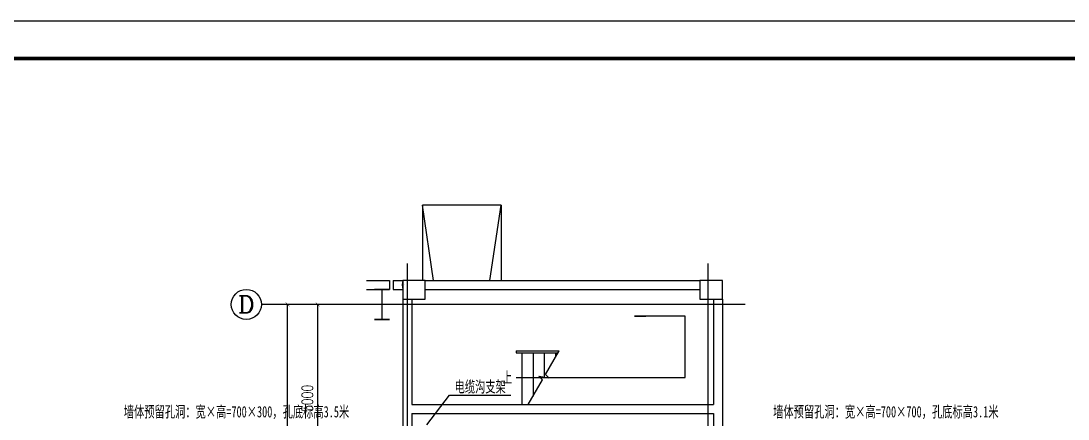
# Model space of a CAD drawing. Header units: millimetres. Extents: x -24326 to 675674, y 148048 to 606396.
# Drawn here: x 613550 to 641424, y 198456 to 209048 of the extents above; entities that cross this region are included whole.
import ezdxf
from ezdxf.enums import TextEntityAlignment as Align

# ---------------------------------------------------------------- set-up
doc = ezdxf.new("R2010")
doc.units = ezdxf.units.MM
for name, color, linetype in [('AXIS', 3, 'Continuous'), ('AXIS_TEXT', 7, 'Continuous'), ('COLUMN', 9, 'Continuous'), ('DIM_SYMB', 3, 'Continuous'), ('DOTE', 1, 'Continuous'), ('STAIR', 2, 'Continuous'), ('WALL', 9, 'Continuous'), ('动力平面设备层', 1, 'Continuous'), ('图框', 7, 'Continuous'), ('照明平面设备层', 1, 'Continuous'), ('电辅助1', 7, 'Continuous')]:
    doc.layers.add(name, color=color, linetype=linetype)
doc.styles.add('_TCH_AXIS', font='COMPLEX', dxfattribs={"bigfont": 'GBCBIG'})
doc.styles.add('_TCH_DIM', font='SIMPLEX', dxfattribs={"bigfont": 'GBCBIG'})
doc.styles.add('_TCH_DIM_T3', font='SIMPLEX', dxfattribs={"width": 0.705882, "bigfont": 'GBCBIG'})
doc.styles.add('COMPLEX', font='COMPLEX', dxfattribs={"bigfont": 'AllInOneBig.shx'})
doc.styles.add('标准', font='NSimSun.ttf', dxfattribs={"width": 0.667})
doc.dimstyles.new('_TCH_ARCH&&100', dxfattribs={"dimtxt": 297.5, "dimasz": 100, "dimexe": 250, "dimexo": 300, "dimgap": 126.25, "dimtad": 1, "dimdec": 4, "dimzin": 0, "dimdsep": 46, "dimtxsty": '_TCH_DIM_T3', "dimblk": 'ARCHTICK', "dimcen": 0.09, "dimazin": 2, "dimtfac": 1, "dimtdec": 4, "dimtix": 1, "dimtmove": 2, "dimatfit": 3, "dimfxl": 1, "dimtolj": 1, "dimtzin": 0, "dimarcsym": 0})

# ---------------------------------------------------------------- blocks, each defined once
blk = doc.blocks.new('_AXISO')
blk.add_circle((0, 0), 0.5)
at = {"layer": 'AXIS_TEXT', "style": 'COMPLEX', "width": 1.041667}
blk.add_attdef('A', text='', height=0.56, dxfattribs=at).set_placement((-0.25, -0.28), (0.25, -0.28), align=Align.FIT)
blk = doc.blocks.new('_ArchTick')
at = {"color": 0, "linetype": 'ByBlock', "const_width": 0.15}
blk.add_lwpolyline([(-0.5, -0.5), (0.5, 0.5)], dxfattribs=at)
blk = doc.blocks.new('*D155')
at = {"layer": 'AXIS', "color": 0, "lineweight": -2}
for p, q in [((623649, 201505), (621199, 201505)), ((621449, 196505), (621449, 201505)), ((623649, 196505), (621199, 196505))]:
    blk.add_line(p, q, dxfattribs=at)
at = {"layer": 'Defpoints', "color": 0}
for p in [(621449, 201505), (623949, 201505), (623949, 196505)]:
    blk.add_point(p, dxfattribs=at)
at = {"layer": 'AXIS', "color": 0, "lineweight": -2, "xscale": 100, "yscale": 100, "zscale": 100}
for p, rotation in [((621449, 201505), 90), ((621449, 196505), 270)]:
    blk.add_blockref('_ArchTick', p, dxfattribs=dict(at, rotation=rotation))
at = {"layer": 'AXIS', "color": 7, "insert": (621174, 199005), "char_height": 297.5, "attachment_point": 5, "rotation": 90, "style": '_TCH_DIM_T3'}
blk.add_mtext('\\A1;5000', dxfattribs=at)
blk = doc.blocks.new('*D156')
at = {"layer": 'AXIS', "color": 0, "lineweight": -2}
for p, q in [((623649, 201505), (620399, 201505)), ((620649, 186505), (620649, 201505)), ((623649, 186505), (620399, 186505))]:
    blk.add_line(p, q, dxfattribs=at)
at = {"layer": 'Defpoints', "color": 0}
for p in [(620649, 201505), (623949, 201505), (623949, 186505)]:
    blk.add_point(p, dxfattribs=at)
at = {"layer": 'AXIS', "color": 0, "lineweight": -2, "xscale": 100, "yscale": 100, "zscale": 100}
for p, rotation in [((620649, 201505), 90), ((620649, 186505), 270)]:
    blk.add_blockref('_ArchTick', p, dxfattribs=dict(at, rotation=rotation))
at = {"layer": 'AXIS', "color": 7, "insert": (620374, 194005), "char_height": 297.5, "attachment_point": 5, "rotation": 90, "style": '_TCH_DIM_T3'}
blk.add_mtext('\\A1;15000', dxfattribs=at)
blk = doc.blocks.new('_FZHK')
blk.add_lwpolyline([(-0.5, -0.5), (0.5, -0.5), (0.5, 0.5), (-0.5, 0.5)], close=True)

msp = doc.modelspace()

# ---------------------------------------------------------------- linework, layer by layer
msp.add_line((624357.81948, 198304.82495), (624959.86651, 199089.09401))
at = {"color": 6, "const_width": 40}
for points in [[(622961.66876, 201904.82495), (623361.66876, 201904.82495)], [(623161.66876, 201904.82495), (623161.66876, 201104.82495)], [(622961.66876, 201104.82495), (623361.66876, 201104.82495)]]:
    msp.add_lwpolyline(points, dxfattribs=at)
at = {"layer": 'AXIS'}
msp.add_line((623949.41093, 201504.82495), (619949.41093, 201504.82495), dxfattribs=at)
at = {"layer": 'DIM_SYMB'}
msp.add_lwpolyline([(626731.66876, 199559.82495), (631231.66876, 199559.82495), (631231.66876, 201189.82495), (629881.66876, 201189.82495), (630181.66876, 201189.82495)], dxfattribs=at)
at = {"layer": 'DOTE'}
for p, q in [((623831.66876, 202594.82495), (623831.66876, 185504.82495)), ((631831.66876, 202594.82495), (631831.66876, 185504.82495)), ((632831.66876, 201504.82495), (622744.91726, 201504.82495))]:
    msp.add_line(p, q, dxfattribs=at)
at = {"layer": 'STAIR'}
for p, q in [((626336.05351, 204144.82495), (624236.05351, 204144.82495)), ((624236.05351, 204144.82495), (624236.05351, 202144.82495)), ((624536.05351, 202144.82495), (624236.05351, 204144.82495)), ((626036.05351, 202144.82495), (626336.05351, 204144.82495)), ((626336.05351, 204144.82495), (626336.05351, 202144.82495)), ((626731.66876, 200274.82495), (627879.45957, 200274.82495)), ((626731.66876, 200274.82495), (626731.66876, 200214.82495)), ((626731.66876, 200214.82495), (627844.81856, 200214.82495)), ((626881.66876, 200274.82495), (627879.45957, 200274.82495)), ((626881.66876, 200214.82495), (626881.66876, 198844.82495)), ((627181.66876, 200214.82495), (627181.66876, 199066.2158)), ((627481.66876, 200214.82495), (627481.66876, 199569.12501)), ((627511.57286, 199637.62648), (627879.45957, 200274.82495)), ((627781.66876, 200214.82495), (627781.66876, 200105.44629)), ((627431.71356, 199499.30611), (627336.25414, 199594.76552)), ((627336.25414, 199594.76552), (627601.14041, 199548.05893)), ((627601.14041, 199548.05893), (627511.57286, 199637.62648)), ((627053.84869, 198844.82495), (627431.71356, 199499.30611)), ((626881.66876, 198844.82495), (627053.84869, 198844.82495))]:
    msp.add_line(p, q, dxfattribs=at)
at = {"layer": 'WALL', "color": 7}
for p, q in [((622744.91726, 202144.82495), (623361.66876, 202144.82495)), ((623361.66876, 202144.82495), (623361.66876, 201904.82495)), ((623461.66876, 202144.82495), (623711.66876, 202144.82495)), ((623461.66876, 202144.82495), (623461.66876, 201904.82495)), ((623711.66876, 202144.82495), (623700.60173, 202023.79546)), ((624311.66876, 202144.82495), (631621.66876, 202144.82495)), ((622744.91726, 201904.82495), (623361.66876, 201904.82495)), ((623461.66876, 201904.82495), (623711.66876, 201904.82495)), ((623700.60173, 202023.79546), (623711.66876, 201904.82495)), ((623711.66876, 202024.82495), (623711.66876, 202024.82495)), ((623771.66876, 202024.82495), (623771.66876, 202024.82495)), ((623831.66876, 202024.82495), (623831.66876, 202024.82495)), ((624311.66876, 201904.82495), (631621.66876, 201904.82495)), ((623711.66876, 201644.82495), (623711.66876, 198724.82495)), ((623951.66876, 201644.82495), (623951.66876, 198844.82495)), ((631981.66876, 201644.82495), (631981.66876, 198844.82495)), ((632221.66876, 201644.82495), (632221.66876, 198724.82495)), ((623951.66876, 198844.82495), (631981.66876, 198844.82495)), ((623711.66876, 198724.82495), (623711.66876, 196804.82495)), ((623951.66876, 198604.82495), (631981.66876, 198604.82495)), ((623951.66876, 198604.82495), (623951.66876, 196804.82495)), ((631981.66876, 198604.82495), (631981.66876, 196804.82495)), ((632221.66876, 198724.82495), (632221.66876, 196804.82495))]:
    msp.add_line(p, q, dxfattribs=at)
at = {"layer": '动力平面设备层', "color": 0, "linetype": 'ByBlock', "lineweight": -3, "ltscale": 100}
msp.add_line((624959.86651, 199089.09401), (626591.78131, 199089.09401), dxfattribs=at)
at = {"layer": '图框', "linetype": 'Continuous', "lineweight": 100, "const_width": 100}
msp.add_lwpolyline([(598473.59742, 168047.80554), (654373.59742, 168047.80554), (654373.59742, 208047.80554), (598473.59742, 208047.80554)], close=True, dxfattribs=at)
at = {"layer": '照明平面设备层', "color": 0, "lineweight": -3, "ltscale": 100}
msp.add_lwpolyline([(595973.59742, 209047.80554), (655373.59742, 209047.80554), (655373.59742, 167047.80554), (595973.59742, 167047.80554)], close=True, dxfattribs=at)

# ---------------------------------------------------------------- block references
at = {"layer": 'AXIS'}
ref = msp.add_blockref('_AXISO', (619549.41093, 201504.82495), dxfattribs=dict(at, xscale=800, yscale=800, zscale=800))
ref.add_attrib('A', 'D', dxfattribs={"layer": 'AXIS_TEXT', "height": 452.54834, "style": '_TCH_AXIS', "width": 1.235294}).set_placement((619323.13676, 201278.55078), (619775.6851, 201278.55078), align=Align.FIT)
at = {"layer": 'COLUMN', "color": 7, "true_color": 0xffffff, "xscale": 600, "yscale": 499.9999999961583, "zscale": 499.9999999961583}
for p in [(624011.66876, 201894.82495), (631921.66876, 201894.82495)]:
    msp.add_blockref('_FZHK', p, dxfattribs=at)

# ---------------------------------------------------------------- texts
at = {"layer": 'DIM_SYMB', "color": 7, "style": '_TCH_DIM'}
msp.add_text('上', height=337.58865, dxfattribs=at).set_placement((626373.00812, 199384.82495))
at = {"layer": '电辅助1', "color": 7, "linetype": 'ByBlock', "lineweight": 25, "style": '标准', "width": 0.667}
for s, p in [('电缆沟支架', (625775.82391, 199166.83835)), ('墙体预留孔洞：宽×高=700×300，孔底标高3.5米', (619288.26435, 198500.30502)), ('墙体预留孔洞：宽×高=700×700，孔底标高3.1米', (636573.59684, 198500.30502))]:
    msp.add_text(s, height=300, dxfattribs=at).set_placement(p, align=Align.CENTER)

# ---------------------------------------------------------------- dimensions: what is measured, and where the dimension line sits
at = {"layer": 'AXIS'}
for p1, distance, picture, middle in [((623949.41093, 186504.82495), 3300, '*D156', (620374.41093, 194004.82495)), ((623949.41093, 196504.82495), 2500, '*D155', (621174.41093, 199004.82495))]:
    dim = msp.add_aligned_dim(p1=p1, p2=(623949.41093, 201504.82495), distance=distance, dimstyle='_TCH_ARCH&&100', dxfattribs=at)
    dim.commit()
    dim.dimension.update_dxf_attribs({"geometry": picture, "text_midpoint": middle})

doc.saveas('drawing.dxf')
